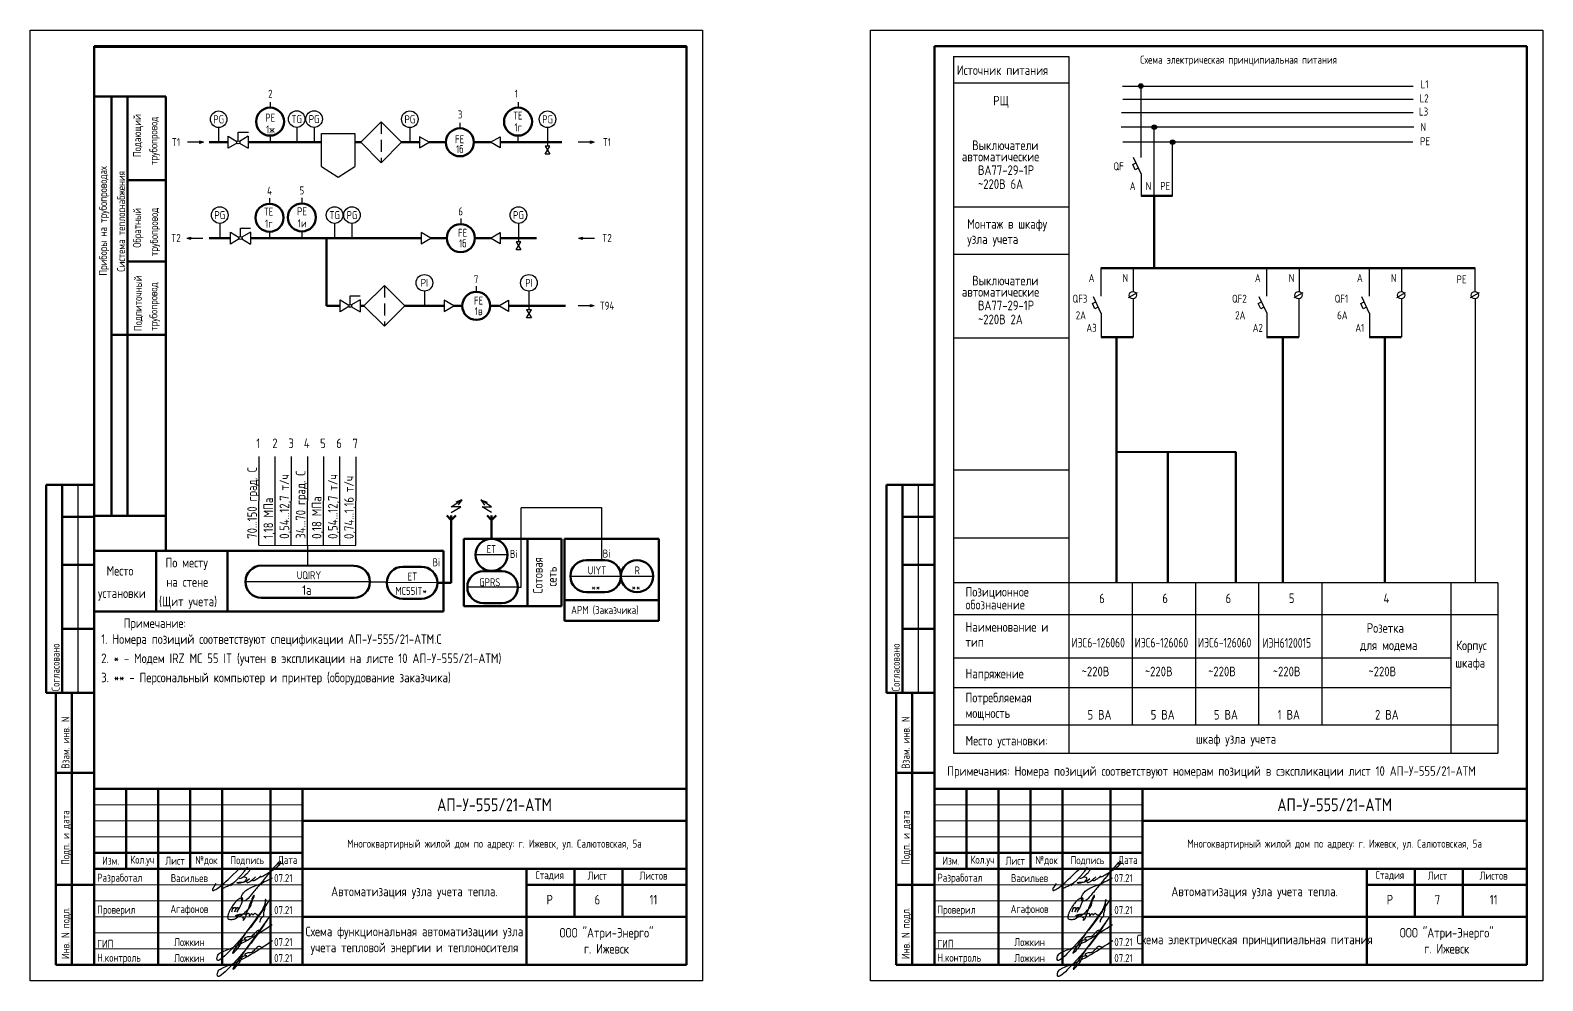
# Model space of a CAD drawing. Header units: millimetres. Extents: x -24312 to 142424, y -11214 to -5274.
# Drawn here: x 109380 to 118829, y -11214 to -5274 of the extents above; entities that cross this region are included whole.
import ezdxf
from ezdxf.enums import TextEntityAlignment as Align

# ---------------------------------------------------------------- set-up
doc = ezdxf.new("R2010")
doc.units = ezdxf.units.MM
for name, pattern in [('DASHED', [0.75, 0.5, -0.25]), ('K5LT_BASIC', [0]), ('K5LT_DASHED', [6, 4, -2]), ('K5LT_THIN', [0])]:
    doc.linetypes.add(name, pattern=pattern)
doc.layers.get('0').update_dxf_attribs({"color": 250})
doc.layers.add('0_Ном._пера__1', color=7, linetype='Continuous', lineweight=5)
doc.layers.add('0_Ном._пера__4', color=7, linetype='Continuous', lineweight=50)
for name, color, linetype in [('LAYER0VIEW0', 7, 'Continuous'), ('ВО', 7, 'Continuous'), ('Текст', 250, 'Continuous')]:
    doc.layers.add(name, color=color, linetype=linetype)
doc.styles.add('ГОСТ 2.304', font='')
doc.styles.get('ГОСТ 2.304').set_extended_font_data('GOST 2.304 type A')

# ---------------------------------------------------------------- blocks, each defined once
blk = doc.blocks.new('A$C4EB2491E')
at = {"ltscale": 0.3}
for points, degree in [([(27, 135), (10, 108), (0, 94), (-1, 81), (7, 80), (28, 88), (75, 124), (123, 168), (216, 256)], 3), ([(75, 124), (72, 109), (72, 98), (76, 96), (89, 102), (100, 108), (116, 115), (131, 123), (140, 129), (153, 135), (166, 143), (181, 155), (191, 166), (212, 189), (230, 211), (246, 227), (261, 249), (269, 260)], 3), ([(258, 244), (279, 253), (287, 247), (286, 237), (284, 234), (270, 213), (241, 188), (238, 185), (234, 181), (206, 170)], 3), ([(361, 183), (381, 185), (390, 194), (435, 218), (480, 250), (509, 269), (529, 296), (527, 304), (518, 306), (484, 271), (458, 240), (424, 199), (404, 175), (381, 145), (365, 127), (338, 94), (313, 66), (292, 39), (256, 0), (236, -2), (220, 9), (221, 31), (231, 55), (258, 83), (287, 99), (310, 108), (332, 119), (371, 132), (399, 146), (441, 167), (462, 179)], 3), ([(166, 143), (140, 117)], 1), ([(238, 185), (256, 184), (261, 181), (262, 174), (259, 164), (249, 149), (236, 143), (206, 136), (193, 135), (187, 140), (195, 143), (205, 144), (214, 144), (231, 145), (246, 147), (260, 151), (286, 173)], 3), ([(264, 156), (261, 143), (273, 141), (287, 147), (295, 153), (312, 169), (324, 180), (333, 185), (333, 186)], 3), ([(307, 165), (311, 157), (316, 157), (326, 160), (340, 168), (358, 179), (372, 194)], 3)]:
    blk.add_open_spline(points, degree=degree, dxfattribs=at)
blk = doc.blocks.new('A$C0EED4A08')
at = {"lineweight": -2}
blk.add_open_spline([(20.7, 61.2), (21.7, 64.7), (23.4, 71.3), (32.8, 94.2), (24.5, 74.4), (32, 84), (36.5, 87.6), (43.7, 84.6), (42.1, 76.2), (40, 71.5), (35.2, 58.6), (40.1, 68.6), (41.9, 72.9), (45.2, 77.8), (48.5, 81.4), (50.9, 86.6), (59.3, 86), (55.6, 79.5), (55.4, 74.5), (52.8, 68.5), (51.8, 64), (48, 55.7), (54.5, 70.4), (59.7, 74.5), (64.6, 83.8), (72.5, 102.5), (95.3, 150.3), (62.6, 134.7), (50, 127.5), (39.9, 115.2), (29.1, 103.7), (19.8, 87.5), (9.7, 71.6), (2.3, 55.7), (-2.1, 40.8), (-5.4, 21.3), (15, 16.1), (36.5, 18.9), (59.8, 37.2), (88.3, 47.9), (105.1, 69.4), (127.4, 87), (133.6, 115.2), (140.2, 136.7), (150.7, 149.9), (145.6, 155.7), (141.5, 147.9), (138.2, 143.1), (134.1, 133.3), (131, 120.9), (123.3, 108.6), (118.7, 94.1), (113.6, 81.6), (109.9, 69.5), (105.8, 57.7), (100.9, 47), (98.7, 35.8), (93.4, 26.3), (92.6, 18.9), (82.4, 8.9), (91.8, 24.9), (78.5, 31), (67.6, 34.1), (56.4, 38.1), (47.5, 34.5), (39.3, 42), (50, 43.8), (55.7, 45.7), (62.2, 46.5), (68.8, 48.5), (76.6, 47.1), (84, 50.5), (92.3, 49.4), (99.6, 50.2), (107.9, 48.5), (114.2, 56.5), (120.1, 50.1), (118.9, 44.9), (117.9, 33.5), (126.9, 45.4), (132.3, 54.2), (136.9, 47.7), (141.6, 41), (146.3, 48.9), (152, 56.8), (157.2, 46), (170.6, 40.8), (188.8, 54.4), (195.8, 75.5), (206.7, 97.8), (210.2, 112.3), (216.6, 130.9), (210.3, 131.2), (208.9, 126.4), (209.7, 121.1), (208.4, 112.7), (208, 103.5), (208.5, 90), (205.7, 76.5), (202.8, 62.8), (197.5, 51.3), (203, 35.6), (181.6, 25), (179.5, 9.6), (178.2, 0)], degree=3, knots=[0, 0, 0, 0, 14.167194, 26.890754, 35.314392, 41.71436, 48.403337, 54.150711, 59.523492, 69.993822, 76.883495, 83.397454, 89.57598, 94.081517, 100.137054, 104.648788, 110.534043, 115.493961, 121.373327, 126.797914, 133.938197, 137.532955, 146.786799, 157.755729, 165.260393, 175.818679, 226.056962, 240.336611, 262.561771, 272.876484, 287.353537, 309.903384, 328.55104, 344.088105, 361.577216, 378.236769, 391.917028, 414.769459, 443.718804, 478.129909, 503.813264, 524.041038, 561.991008, 582.758455, 598.428883, 599.36325, 603.50078, 615.547993, 623.086606, 633.715246, 654.209645, 665.828887, 679.140989, 694.626301, 703.84956, 716.745925, 729.559612, 738.298125, 747.961274, 755.137825, 764.222563, 777.339173, 788.965562, 801.29066, 810.743379, 816.064539, 824.798882, 830.543276, 836.595448, 843.748837, 851.271103, 859.282141, 867.178556, 875.723493, 881.563983, 891.725366, 896.369877, 902.244552, 908.638358, 920.616836, 927.949916, 933.945368, 939.689414, 948.004643, 954.238626, 963.410453, 972.22617, 996.743911, 1017.877019, 1041.418789, 1065.997666, 1077.036801, 1078.444202, 1082.718227, 1088.858229, 1095.371672, 1107.7691, 1116.500316, 1135.9592, 1148.681173, 1158.604198, 1173.41822, 1190.005644, 1217.589276, 1217.589276, 1217.589276, 1217.589276], dxfattribs=at)
blk = doc.blocks.new('A$C34D362C5')
at = {"ltscale": 10}
for points, knots in [([(217.5, 299.5), (168.8, 221.7), (108.8, 126), (-98.7, -78.1), (-88.4, -15.6), (-62.3, 2.2), (60.8, 46.3), (163.3, 113.7), (254.5, 173.8)], [0, 0, 0, 0, 378.961016, 466.592226, 495.418146, 520.544535, 560.396751, 886.010372, 886.010372, 886.010372, 886.010372]), ([(246.3, 339.2), (98.6, 135.3), (-65.7, -91.6), (58.6, 45.2), (62.1, 78.5), (95.3, 83.3), (79.2, 67.2), (82.6, 94), (103.8, 99.1), (127.8, 97.9), (139.8, 113.9), (151.4, 123.6), (161.9, 140.1), (175.7, 137.5), (182.9, 136.2)], [0, 0, 0, 0, 394.18074, 438.533546, 481.486652, 491.046134, 501.356163, 513.672121, 536.487376, 564.707433, 579.283425, 593.152603, 611.287332, 631.336975, 631.336975, 631.336975, 631.336975])]:
    blk.add_open_spline(points, degree=3, knots=knots, dxfattribs=at)
blk = doc.blocks.new('Кран шаровый')
for p, q in [((0, 1.89), (2.75, 0.24)), ((0, -1.89), (0, 1.89)), ((6.29, 1.89), (3.6, 0.27)), ((6.29, 1.89), (6.29, -1.89)), ((2.76, -0.23), (0, -1.89)), ((3.58, -0.26), (6.29, -1.89))]:
    blk.add_line(p, q)
blk.add_lwpolyline([(3.18, 0.51), (3.18, 3.17), (6.33, 3.17)])
blk.add_circle((3.18, 0.02), 0.488)

msp = doc.modelspace()

# ---------------------------------------------------------------- hatches: boundary and pattern name
for points in [[(110437.906, -5967.381), (110437.906, -5980.636), (110463.072, -5974.008)], [(112877.575, -5967.381), (112877.575, -5980.636), (112902.742, -5974.008)], [(110383.74, -6579.309), (110383.74, -6566.053), (110358.573, -6572.681)], [(112829.847, -6579.4), (112829.847, -6566.144), (112804.681, -6572.772)], [(112877.859, -6989.395), (112877.859, -7002.651), (112903.025, -6996.023)]]:
    msp.add_hatch(color=256).paths.add_polyline_path(points)
at = {"layer": 'ВО'}
h = msp.add_hatch(color=256, dxfattribs=at)
edge = h.paths.add_edge_path()
edge.add_arc((116318.006, -5621.978), 14.219, 0, 360)
h = msp.add_hatch(color=256, dxfattribs=at)
edge = h.paths.add_edge_path()
edge.add_arc((116401.596, -5879.081), 14.219, 0, 360)
h = msp.add_hatch(color=256, dxfattribs=at)
edge = h.paths.add_edge_path()
edge.add_arc((116516.133, -5973.135), 14.219, 0, 360)

# ---------------------------------------------------------------- linework, layer by layer
at = {"linetype": 'K5LT_BASIC', "lineweight": 53}
for p, q in [((109779.707, -11113.681), (109779.707, -5373.681)), ((109779.707, -5373.681), (113479.707, -5373.681)), ((109779.707, -5376.359), (113479.707, -5376.359)), ((113479.707, -5373.681), (113479.707, -11113.681)), ((115028.729, -11113.681), (115028.729, -5373.681)), ((115028.729, -5373.681), (118728.729, -5373.681)), ((118728.729, -5373.681), (118728.729, -11113.681)), ((109787.1, -5687.108), (110226.804, -5687.108)), ((109887.001, -8308.312), (109887.001, -5687.108)), ((109986.903, -8308.312), (109986.903, -5687.108)), ((110226.804, -8308.312), (110226.804, -5687.108)), ((110497.045, -5974.008), (110616.439, -5974.008)), ((110741.454, -5974.008), (111198.218, -5974.008)), ((111699.155, -5974.008), (111811.247, -5974.008)), ((111976.114, -5974.008), (111871.776, -5974.008)), ((112255.417, -5974.008), (112151.079, -5974.008)), ((112315.946, -5974.008), (112700.334, -5974.008)), ((109986.903, -6210.259), (110226.804, -6210.259)), ((116320.917, -6308.768), (116515.158, -6308.768)), ((116401.314, -6310.119), (116401.314, -6757.58)), ((110497.045, -6572.681), (110630.125, -6572.681)), ((110755.141, -6572.681), (111822.741, -6572.681)), ((111883.27, -6572.681), (111981.861, -6572.681)), ((112156.826, -6572.681), (112255.417, -6572.681)), ((112315.946, -6572.681), (112543.182, -6572.682)), ((109986.903, -6717.911), (110226.804, -6717.911)), ((116068.625, -6760.127), (118406.415, -6760.033)), ((111230.67, -6996.017), (111315.332, -6996.017)), ((111464.54, -6996.017), (111440.347, -6996.017)), ((111965.248, -6996.017), (111719.098, -6996.017)), ((112078.618, -6996.017), (112025.777, -6996.017)), ((112306.424, -6996.017), (112253.582, -6996.017)), ((112366.953, -6996.017), (112722.91, -6996.017)), ((109887.001, -7176.659), (110226.804, -7176.659)), ((116070.525, -7192.316), (116269.161, -7192.316)), ((116166.733, -7192.644), (116166.733, -8726.421)), ((117105.672, -7192.28), (117304.308, -7192.28)), ((117204.99, -7192.28), (117204.99, -8727.861)), ((117746.533, -7192.316), (117945.169, -7192.316)), ((117842.741, -7192.644), (117842.741, -7598.381)), ((117842.741, -8727.861), (117842.741, -7598.381)), ((116911.183, -7909.824), (116166.733, -7907.842)), ((116486.026, -7909.283), (116486.026, -8727.861)), ((116911.183, -7908.776), (116911.183, -8727.354)), ((109479.707, -9413.681), (109479.707, -8113.681)), ((109779.707, -8113.681), (109479.707, -8113.681)), ((109579.707, -9413.681), (109579.707, -8113.681)), ((114728.729, -9413.681), (114728.729, -8113.681)), ((115028.729, -8113.681), (114728.729, -8113.681)), ((114828.729, -9413.681), (114828.729, -8113.681)), ((109779.707, -8313.681), (109579.707, -8313.681)), ((110226.804, -8308.312), (109787.1, -8308.312)), ((109787.1, -8308.312), (110226.804, -8308.312)), ((110226.804, -8526.206), (110226.804, -8308.312)), ((112009.748, -8334.457), (111981.464, -8306.173)), ((112009.748, -8334.457), (112009.748, -8306.173)), ((112009.748, -8334.457), (112038.033, -8306.173)), ((112261.512, -8334.457), (112233.227, -8306.173)), ((112261.512, -8452.076), (112261.512, -8306.173)), ((112261.512, -8334.457), (112261.512, -8306.173)), ((112261.512, -8334.457), (112289.796, -8306.173)), ((115028.729, -8313.681), (114828.729, -8313.681)), ((112009.748, -8726.607), (112009.748, -8334.457)), ((112087.825, -8452.076), (112698.344, -8452.076)), ((112087.825, -8872.076), (112087.825, -8452.076)), ((112487.194, -8452.076), (112487.194, -8872.076)), ((112698.344, -8452.076), (112698.344, -8872.076)), ((112717.008, -8452.076), (113306.464, -8452.076)), ((112717.008, -8964.332), (112717.008, -8452.076)), ((113306.464, -8452.076), (113306.464, -8964.332)), ((109787.1, -8526.206), (110166.268, -8526.206)), ((110166.268, -8526.206), (111962.227, -8526.206)), ((110166.268, -8526.206), (110166.268, -8906.107)), ((110611.144, -8526.206), (110611.144, -8906.107)), ((111962.227, -8526.206), (111962.227, -8906.107)), ((111962.227, -8526.206), (111962.227, -8906.107)), ((112969.79, -8585.011), (112854.502, -8585.011)), ((109779.707, -8613.681), (109579.707, -8613.681)), ((111822.994, -8626.302), (111707.705, -8626.302)), ((112325.91, -8653.688), (112210.622, -8653.688)), ((115028.729, -8613.681), (114828.729, -8613.681)), ((111923.299, -8726.607), (112009.748, -8726.607)), ((112969.79, -8785.621), (112854.502, -8785.621)), ((111822.994, -8826.912), (111707.705, -8826.912)), ((112698.344, -8872.076), (112087.825, -8872.076)), ((112325.91, -8854.298), (112210.622, -8854.298)), ((112717.008, -8834.382), (113306.464, -8834.382)), ((109787.1, -8906.107), (111962.227, -8906.107)), ((113306.464, -8964.332), (112717.008, -8964.332)), ((109779.707, -9013.681), (109579.707, -9013.681)), ((115028.729, -9013.681), (114828.729, -9013.681)), ((109779.707, -9413.681), (109479.707, -9413.681)), ((109539.707, -11113.681), (109539.707, -9413.681)), ((109779.707, -9413.681), (109539.707, -9413.681)), ((109639.707, -11113.681), (109639.707, -9413.681)), ((115028.729, -9413.681), (114728.729, -9413.681)), ((114788.729, -11113.681), (114788.729, -9413.681)), ((115028.729, -9413.681), (114788.729, -9413.681)), ((114888.729, -11113.681), (114888.729, -9413.681)), ((109779.707, -9913.681), (109539.707, -9913.681)), ((115028.729, -9913.681), (114788.729, -9913.681)), ((109779.707, -10613.681), (109539.707, -10613.681)), ((115028.729, -10613.681), (114788.729, -10613.681)), ((109779.707, -11113.681), (109539.707, -11113.681)), ((115028.729, -11113.681), (114788.729, -11113.681))]:
    msp.add_line(p, q, dxfattribs=at)
for p, q in [((115147.072, -5437.09), (115868.552, -5437.09)), ((115147.088, -5436.56), (115147.088, -9792.315)), ((115868.552, -5437.09), (115868.552, -9792.315)), ((115147.072, -5602.444), (115868.552, -5602.444)), ((116320.223, -6068.604), (116320.223, -5623.618)), ((110556.742, -5882.031), (110556.742, -5974.008)), ((111044.142, -5880.609), (111044.142, -5972.586)), ((111152.905, -5880.609), (111152.905, -5972.586)), ((111750.889, -5882.031), (111750.889, -5974.008)), ((112611.134, -5882.011), (112611.134, -5973.988)), ((116400.621, -6309.362), (116400.621, -5877.504)), ((110437.906, -5974.008), (110363.072, -5974.008)), ((110437.906, -5967.381), (110437.906, -5980.636)), ((110463.072, -5974.008), (110437.906, -5967.381)), ((110463.072, -5974.008), (110437.906, -5980.636)), ((112877.575, -5974.008), (112802.742, -5974.008)), ((112877.575, -5967.381), (112877.575, -5980.636)), ((112902.742, -5974.008), (112877.575, -5967.381)), ((112902.742, -5974.008), (112877.575, -5980.636)), ((116515.158, -6308.768), (116515.158, -5971.558)), ((111198.218, -6125.549), (111303.089, -6191.631)), ((111303.089, -6191.631), (111407.96, -6125.549)), ((116319.338, -6172.445), (116319.338, -6309.817)), ((115147.072, -6376.702), (115868.552, -6376.702)), ((110563.585, -6480.703), (110563.585, -6572.681)), ((111280.871, -6480.703), (111280.871, -6572.681)), ((111389.634, -6480.703), (111389.634, -6572.681)), ((112429.564, -6480.703), (112429.564, -6572.681)), ((110358.573, -6572.681), (110383.74, -6566.053)), ((110358.573, -6572.681), (110383.74, -6579.309)), ((110383.74, -6579.309), (110383.74, -6566.053)), ((110383.74, -6572.681), (110458.573, -6572.681)), ((112804.681, -6572.772), (112829.847, -6566.144)), ((112804.681, -6572.772), (112829.847, -6579.4)), ((112829.847, -6579.4), (112829.847, -6566.144)), ((112829.847, -6572.772), (112904.681, -6572.772)), ((115147.072, -6673.295), (115868.552, -6673.295)), ((116068.625, -6760.129), (116068.625, -6936.487)), ((116270.831, -6760.129), (116270.831, -6906.532)), ((117103.771, -6760.093), (117103.771, -6936.451)), ((117305.977, -6760.093), (117305.977, -6906.495)), ((117744.632, -6760.129), (117744.632, -6936.487)), ((117946.838, -6760.129), (117946.838, -6906.532)), ((118405.497, -6906.286), (118405.497, -6760.033)), ((111842.173, -6904.04), (111842.173, -6996.017)), ((112495.183, -6904.041), (112495.183, -6996.018)), ((112877.859, -6989.395), (112877.859, -7002.651)), ((112903.025, -6996.023), (112877.859, -6989.395)), ((116240.478, -6944.821), (116295.989, -6912.601)), ((116269.878, -6952.86), (116269.878, -7192.316)), ((117051.779, -6980.505), (117071.325, -6971.866)), ((117066.595, -7014.027), (117051.779, -6980.505)), ((117054.658, -6936.586), (117104.112, -7041.269)), ((117275.625, -6944.785), (117331.136, -6912.565)), ((117305.025, -6952.823), (117305.025, -7192.28)), ((117916.486, -6944.821), (117971.997, -6912.601)), ((117945.886, -6952.86), (117945.886, -7192.316)), ((118377.074, -6944.821), (118432.585, -6912.601)), ((118406.069, -6952.003), (118406.069, -8725.571)), ((112877.859, -6996.023), (112803.025, -6996.023)), ((112903.025, -6996.023), (112877.859, -7002.651)), ((116070.785, -7041.286), (116070.785, -7193.134)), ((117086.985, -7005.015), (117066.595, -7014.027)), ((117105.931, -7041.25), (117105.931, -7193.097)), ((117746.792, -7041.286), (117746.792, -7193.134)), ((115148.179, -7195.193), (115867.217, -7195.193)), ((115148.179, -8020.072), (115867.217, -8020.072)), ((109679.707, -9413.681), (109679.707, -8113.681)), ((114928.729, -9413.681), (114928.729, -8113.681)), ((115148.179, -8446.746), (115867.217, -8446.746)), ((118547.885, -8727.861), (115147.088, -8727.861)), ((116263.552, -8727.353), (116263.552, -9614.446)), ((116658.552, -8727.353), (116658.552, -9614.446)), ((117053.552, -8727.353), (117053.552, -9614.446)), ((117448.552, -8727.353), (117448.552, -9614.446)), ((118255.137, -8727.353), (118255.137, -9792.315)), ((118547.885, -8727.861), (118547.885, -9792.315)), ((115147.088, -8924.519), (118547.885, -8924.519)), ((115147.088, -9195.557), (118255.137, -9195.557)), ((115147.088, -9381.701), (118255.137, -9381.701)), ((115147.088, -9614.446), (118547.885, -9614.446)), ((115147.088, -9792.315), (118547.885, -9792.315))]:
    msp.add_line(p, q)
at = {"color": 0}
for p, q in [((110878.049, -5722.283), (110878.049, -5757.276)), ((112426.891, -5722.283), (112426.891, -5757.276)), ((112063.596, -5851.534), (112063.596, -5886.526)), ((110874.631, -6322.977), (110874.631, -6357.97)), ((111076.626, -6320.955), (111076.626, -6355.948)), ((112069.344, -6450.206), (112069.344, -6485.199)), ((112166.1, -6873.543), (112166.1, -6908.535))]:
    msp.add_line(p, q, dxfattribs=at)
at = {"linetype": 'DASHED', "ltscale": 150}
for p, q in [((111571.876, -5846.729), (111571.876, -6101.288)), ((111591.819, -6868.738), (111591.819, -7123.297))]:
    msp.add_line(p, q, dxfattribs=at)
at = {"lineweight": -2}
for p, q in [((112611.134, -5973.988), (112611.134, -5998.126)), ((112429.564, -6572.681), (112429.564, -6596.819)), ((112495.183, -6996.018), (112495.183, -7020.156))]:
    msp.add_line(p, q, dxfattribs=at)
at = {"color": 7}
for p, q in [((110808.218, -8491.245), (110809.693, -7937.973)), ((110908.96, -8491.118), (110910.435, -7937.934)), ((111111.422, -8491.196), (111112.897, -7937.973)), ((111212.312, -8491.196), (111213.787, -7937.973)), ((111313.201, -8491.465), (111314.676, -7938.242)), ((111414.089, -8492.003), (111415.565, -7938.78)), ((112194.945, -8208.378), (112218.529, -8240.686))]:
    msp.add_line(p, q, dxfattribs=at)
at = {"linetype": 'Continuous'}
for points in [[(109379.707, -5273.681), (113579.707, -5273.681), (113579.707, -11213.681), (109379.707, -11213.681)], [(114628.729, -5273.681), (118828.729, -5273.681), (118828.729, -11213.681), (114628.729, -11213.681)]]:
    msp.add_lwpolyline(points, close=True, dxfattribs=at)
for points in [[(111444.597, -5974.008), (111571.876, -6101.288), (111699.155, -5974.008), (111571.876, -5846.729)], [(111871.776, -5974.008), (111811.247, -5939.062), (111811.247, -6008.955)], [(112255.417, -5974.008), (112315.946, -5939.062), (112315.946, -6008.955)], [(111883.27, -6572.681), (111822.741, -6537.734), (111822.741, -6607.627)], [(112255.417, -6572.681), (112315.946, -6537.734), (112315.946, -6607.627)], [(111464.54, -6996.017), (111591.819, -7123.297), (111719.098, -6996.017), (111591.819, -6868.738)], [(112025.777, -6996.017), (111965.248, -6961.071), (111965.248, -7030.964)], [(112306.424, -6996.017), (112366.953, -6961.071), (112366.953, -7030.964)]]:
    msp.add_lwpolyline(points, close=True)
for points in [[(111198.218, -6125.549), (111198.218, -5918.187), (111407.96, -5918.187), (111407.96, -6125.549)], [(112626.134, -6048.126), (112596.134, -6048.126), (112626.134, -5998.126), (112596.134, -5998.126), (112626.134, -6048.126)], [(112444.564, -6646.819), (112414.564, -6646.819), (112444.564, -6596.819), (112414.564, -6596.819), (112444.564, -6646.819)], [(112510.183, -7070.156), (112480.183, -7070.156), (112510.183, -7020.156), (112480.183, -7020.156), (112510.183, -7070.156)]]:
    msp.add_lwpolyline(points)
at = {"linetype": 'K5LT_BASIC', "lineweight": 53}
for points in [[(111444.597, -5974.008), (111407.96, -5974.008)], [(111230.67, -6996.017), (111230.67, -6572.681)], [(110824.1, -8619.525), (111401.613, -8620.24)], [(110824.1, -8820.135), (111403.241, -8820.047)]]:
    msp.add_lwpolyline(points, dxfattribs=at)
at = {"ltscale": 0.3}
for points in [[(112446.215, -8256.46), (112947.56, -8256.46)], [(111110.885, -8491.57), (111110.885, -8619.88)], [(112754.197, -8685.316), (113270.706, -8685.316)], [(111501.918, -8720.546), (111604.769, -8720.546)]]:
    msp.add_lwpolyline(points, dxfattribs=at)
at = {"linetype": 'K5LT_BASIC', "lineweight": 53}
for centre, radius in [((110878.049, -5844.758), 87.482), ((112426.891, -5844.758), 87.482), ((112063.596, -5974.008), 87.482), ((110874.631, -6445.452), 87.482), ((111076.626, -6443.43), 87.482), ((112069.344, -6572.681), 87.482), ((112166.1, -6996.017), 87.482), ((112261.512, -8552.382), 100.305), ((113170.4, -8685.316), 100.305)]:
    msp.add_circle(centre, radius, dxfattribs=at)
for centre, radius in [((110556.742, -5830.191), 51.84), ((111044.142, -5828.769), 51.84), ((111152.905, -5828.769), 51.84), ((111750.889, -5830.191), 51.84), ((112611.134, -5830.171), 51.84), ((110563.585, -6428.863), 51.84), ((111280.871, -6428.863), 51.84), ((111389.634, -6428.863), 51.84), ((112429.564, -6428.863), 51.84), ((111842.173, -6852.2), 51.84), ((112495.183, -6852.201), 51.84), ((116268.185, -6929.25), 22.995), ((117303.331, -6929.214), 22.995), ((117944.192, -6929.25), 22.995), ((118404.781, -6929.25), 22.995)]:
    msp.add_circle(centre, radius)
for centre, start, end in [((112854.502, -8685.316), 90, 270), ((112969.79, -8685.316), 270, 90), ((110824.1, -8719.83), 90, 270), ((111401.613, -8720.546), 270, 90), ((111707.705, -8726.607), 90, 270), ((111822.994, -8726.607), 270, 90), ((112210.622, -8753.993), 90, 270), ((112325.91, -8753.993), 270, 90)]:
    msp.add_arc(centre, 100.305, start, end, dxfattribs=at)
at = {"layer": '0_Ном._пера__1', "color": 7, "linetype": 'Continuous', "lineweight": 20}
for p, q in [((109779.707, -10113.681), (111079.707, -10113.681)), ((115028.729, -10113.681), (116328.729, -10113.681)), ((109779.707, -10213.681), (111079.707, -10213.681)), ((115028.729, -10213.681), (116328.729, -10213.681)), ((109779.707, -10313.681), (111079.707, -10313.681)), ((115028.729, -10313.681), (116328.729, -10313.681)), ((109779.707, -10613.681), (111079.707, -10613.681)), ((115028.729, -10613.681), (116328.729, -10613.681)), ((109779.707, -10713.681), (111079.707, -10713.681)), ((115028.729, -10713.681), (116328.729, -10713.681)), ((109779.707, -10813.681), (111079.707, -10813.681)), ((115028.729, -10813.681), (116328.729, -10813.681)), ((109779.707, -10913.681), (111079.707, -10913.681)), ((115028.729, -10913.681), (116328.729, -10913.681)), ((109779.707, -11013.681), (111079.707, -11013.681)), ((115028.729, -11013.681), (116328.729, -11013.681))]:
    msp.add_line(p, q, dxfattribs=at)
at = {"layer": '0_Ном._пера__4', "color": 7, "linetype": 'Continuous', "lineweight": 50}
for p, q in [((109779.707, -10013.681), (113479.707, -10013.681)), ((109779.707, -11113.681), (109779.707, -10013.681)), ((109979.707, -10013.681), (109979.707, -10513.681)), ((110179.707, -10013.681), (110179.707, -11113.681)), ((110379.707, -10013.681), (110379.707, -10513.681)), ((110579.707, -10013.681), (110579.707, -11113.681)), ((110879.707, -10013.681), (110879.707, -11113.681)), ((111079.707, -10013.681), (111079.707, -11113.681)), ((113479.707, -10013.681), (113479.707, -11113.681)), ((115028.729, -10013.681), (118728.729, -10013.681)), ((115028.729, -11113.681), (115028.729, -10013.681)), ((115228.729, -10013.681), (115228.729, -10513.681)), ((115428.729, -10013.681), (115428.729, -11113.681)), ((115628.729, -10013.681), (115628.729, -10513.681)), ((115828.729, -10013.681), (115828.729, -11113.681)), ((116128.729, -10013.681), (116128.729, -11113.681)), ((116328.729, -10013.681), (116328.729, -11113.681)), ((118728.729, -10013.681), (118728.729, -11113.681)), ((111079.707, -10213.681), (113479.707, -10213.681)), ((116328.729, -10213.681), (118728.729, -10213.681)), ((109779.707, -10413.681), (111079.707, -10413.681)), ((115028.729, -10413.681), (116328.729, -10413.681)), ((109779.707, -10513.681), (113479.707, -10513.681)), ((112479.707, -10513.681), (112479.707, -11113.681)), ((112779.707, -10513.681), (112779.707, -10813.681)), ((113079.707, -10513.681), (113079.707, -10813.681)), ((115028.729, -10513.681), (118728.729, -10513.681)), ((117728.729, -10513.681), (117728.729, -11113.681)), ((118028.729, -10513.681), (118028.729, -10813.681)), ((118328.729, -10513.681), (118328.729, -10813.681)), ((112479.707, -10613.681), (113479.707, -10613.681)), ((117728.729, -10613.681), (118728.729, -10613.681)), ((111079.707, -10813.681), (113479.707, -10813.681)), ((116328.729, -10813.681), (118728.729, -10813.681)), ((109779.707, -11113.681), (113479.707, -11113.681)), ((113479.707, -11113.681), (109779.707, -11113.681)), ((115028.729, -11113.681), (118728.729, -11113.681)), ((118728.729, -11113.681), (115028.729, -11113.681))]:
    msp.add_line(p, q, dxfattribs=at)
at = {"layer": 'LAYER0VIEW0', "color": 7, "linetype": 'K5LT_THIN'}
for p, q in [((111010.532, -8491.157), (111011.544, -7937.845)), ((112009.748, -8252.532), (112076.315, -8208.16)), ((112076.315, -8208.16), (112038.033, -8222.402)), ((112076.315, -8208.16), (112052.731, -8240.467)), ((112261.512, -8252.75), (112194.945, -8208.378)), ((112194.945, -8208.378), (112233.227, -8222.621)), ((112009.748, -8287.71), (112069.104, -8252.532)), ((112069.104, -8252.532), (112009.748, -8252.532)), ((112261.512, -8287.929), (112202.156, -8252.75)), ((112202.156, -8252.75), (112261.512, -8252.75)), ((110808.218, -8491.245), (111414.087, -8492.861)), ((112361.817, -8552.382), (112161.207, -8552.382)), ((111501.918, -8720.546), (110723.795, -8719.83)), ((111923.299, -8726.607), (111607.41, -8725.32)), ((112426.215, -8753.993), (112110.316, -8753.993))]:
    msp.add_line(p, q, dxfattribs=at)
at = {"layer": 'LAYER0VIEW0', "color": 7, "linetype": 'K5LT_DASHED'}
for p, q in [((112446.215, -8753.993), (112446.215, -8256.46)), ((112947.56, -8256.46), (112947.56, -8585.011)), ((112426.215, -8753.993), (112446.215, -8753.993))]:
    msp.add_line(p, q, dxfattribs=at)
at = {"layer": 'ВО'}
for p, q in [((116202.308, -5623.886), (118019.692, -5623.886)), ((116204.537, -5704.676), (118019.692, -5704.676)), ((116197.849, -5788.458), (118020.078, -5788.458)), ((116195.619, -5877.847), (118024.235, -5877.847)), ((116204.537, -5970.79), (118017.577, -5970.79)), ((116267.005, -6111.681), (116286.552, -6103.042)), ((116281.821, -6145.203), (116267.005, -6111.681)), ((116269.885, -6067.762), (116319.338, -6172.445)), ((116302.212, -6136.191), (116281.821, -6145.203)), ((116016.632, -6980.541), (116036.179, -6971.902)), ((116031.448, -7014.063), (116016.632, -6980.541)), ((116019.512, -6936.622), (116068.965, -7041.305)), ((117692.64, -6980.541), (117712.186, -6971.902)), ((117707.456, -7014.063), (117692.64, -6980.541)), ((117695.519, -6936.622), (117744.973, -7041.305)), ((116051.839, -7005.051), (116031.448, -7014.063)), ((117727.846, -7005.051), (117707.456, -7014.063))]:
    msp.add_line(p, q, dxfattribs=at)
at = {"layer": 'ВО', "color": 0, "linetype": 'ByBlock', "lineweight": -2}
for p, q in [((110877.798, -5931.732), (110877.798, -5974.008)), ((112426.64, -5931.732), (112426.64, -5974.008)), ((110874.631, -6532.426), (110874.631, -6574.703)), ((111076.686, -6530.404), (111076.686, -6572.681))]:
    msp.add_line(p, q, dxfattribs=at)
at = {"layer": 'ВО'}
for centre in [(116318.006, -5621.978), (116401.596, -5879.081), (116516.133, -5973.135)]:
    msp.add_circle(centre, 14.219, dxfattribs=at)

# ---------------------------------------------------------------- block references
at = {"xscale": 19.87200000006123, "yscale": 19.87200000006123, "zscale": 19.87200000006123}
for p in [(110616.439, -5974.008), (110630.125, -6572.681), (111315.332, -6996.017)]:
    msp.add_blockref('Кран шаровый', p, dxfattribs=at)
at = {"ltscale": 0.3, "xscale": 0.81, "yscale": 0.81, "zscale": 0.81}
for p in [(110518.189, -10714.963), (115767.211, -10714.963)]:
    msp.add_blockref('A$C4EB2491E', p, dxfattribs=at)
at = {"ltscale": 10}
for p in [(110637.432, -11035.672), (115886.453, -11035.672), (110639.581, -11135.672), (115888.603, -11135.672)]:
    msp.add_blockref('A$C34D362C5', p, dxfattribs=at)
at = {"ltscale": 10, "xscale": 1.099999999999999, "yscale": 1.099999999999999, "zscale": 1.099999999999999}
for p in [(110616.696, -10850.248), (115865.718, -10850.248)]:
    msp.add_blockref('A$C0EED4A08', p, dxfattribs=at)

# ---------------------------------------------------------------- texts
at = {"style": 'ГОСТ 2.304'}
for s, height, p in [('Схема электрическая принципиальная питания', 50, (116313.917, -5482.569)), ('ЕТ', 50, (112230.407, -8541.289)), ('По месту', 60, (110224.797, -8630.802)), ('Bi', 50, (111892.665, -8623.665)), ('Bi', 50, (112376.212, -8571.148)), ('Bi', 50, (112956.354, -8569.34)), ('Место', 60, (109856.493, -8681.623)), ('UQIRY', 50, (111044.745, -8704.439)), ('ЕT', 50, (111736.395, -8712.5)), ('UIYT', 50, (112862.292, -8674.069)), ('R', 50, (113154.668, -8674.223)), ('установки', 60, (109802.813, -8821.623)), ('на стене', 60, (110230.353, -8751.623)), ('GPRS', 50, (112184.212, -8748.076)), ('(Щит учета)', 60, (110184.427, -8873.058)), ('АРМ (Заказчика)', 50, (112758.719, -8921.628))]:
    msp.add_text(s, height=height, dxfattribs=at).set_placement(p)
at = {"color": 7, "style": 'ГОСТ 2.304'}
for s, p in [('Источник питания', (115168.733, -5553.02)), ('РЩ', (115395.722, -5743.631)), ('Выключатели ', (115264.316, -6022.755)), ('автоматические', (115199.693, -6093.212)), ('ВА77-29-1Р', (115300.426, -6177.79)), ('~220В 6А', (115300.426, -6265.224)), ('Монтаж в шкафу', (115233.355, -6514.242)), ('узла учета', (115233.355, -6608.837)), ('автоматические', (115199.693, -6938.847)), ('Выключатели ', (115264.316, -6868.389)), ('ВА77-29-1Р', (115300.426, -7023.425)), ('~220В 2А', (115300.426, -7110.859)), ('Позиционное ', (115222.591, -8812.82)), ('обозначение ', (115222.591, -8893.383)), ('Примечание:', (109963.055, -9008.561)), ('Наименование и', (115222.591, -9032.644)), ('1. Номера позиций соответствуют спецификации АП-У-555/21-АТМ.С', (109823.055, -9108.561)), ('Розетка', (117729.493, -9039.178)), ('2. * - Модем IRZ МС 55 IT (учтен в экспликации на листе 10 АП-У-555/21-АТМ)', (109823.055, -9228.561)), ('тип', (115222.591, -9126.738)), ('для модема', (117687.475, -9146.448)), ('Корпус', (118287.51, -9147.797)), ('~220В', (115948.053, -9311.031)), ('~220В', (116343.053, -9311.031)), ('~220В', (116738.053, -9311.031)), ('~220В', (117142.043, -9311.031)), ('~220В', (117739.585, -9311.031)), ('шкафа', (118282.832, -9256.566)), ('3. ** - Персональный компьютер и принтер (оборудование заказчика)', (109823.055, -9348.561)), ('Напряжение', (115222.591, -9324.242)), ('Потребляемая ', (115222.591, -9474.077)), ('мощность ', (115222.591, -9571.025)), ('5 ВА', (115984.45, -9581.377)), ('5 ВА', (116379.45, -9581.377)), ('5 ВА', (116774.45, -9581.377)), ('1 ВА', (117173.041, -9581.377)), ('2 ВА', (117781.008, -9581.377)), ('Место установки:  ', (115222.591, -9743.293)), ('шкаф узла учета', (116662.303, -9732.862))]:
    msp.add_text(s, height=60, dxfattribs=at).set_placement(p)
at = {"style": 'ГОСТ 2.304'}
for s, height, p in [('2', 50, (110879.704, -5695.608)), ('1', 50, (112417.225, -5695.608)), ('РE', 50, (110878.647, -5844.948)), ('3', 50, (112065.251, -5824.859)), ('ТE', 50, (112426.159, -5831.839)), ('1г', 50, (112427.506, -5905.575)), ('1ж', 50, (110879.994, -5918.684)), ('FE', 50, (112061.861, -5979.949)), ('1б', 50, (112063.208, -6041.918)), ('4', 50, (110874.277, -6302.048)), ('5', 50, (111076.272, -6300.026)), ('ТE', 50, (110868.187, -6432.533)), ('РE', 50, (111077.729, -6430.511)), ('6', 50, (112068.468, -6430.97)), ('1г', 50, (110869.534, -6507.12)), ('1и', 50, (111079.076, -6505.098)), ('FE', 50, (112080.269, -6564.684)), ('1б', 50, (112081.617, -6631.06)), ('7', 50, (112165.225, -6854.307)), ('FE', 50, (112180.03, -6988.021)), ('1в', 50, (112181.377, -7054.396)), ('1', 60, (110803.668, -7885.016)), ('2', 60, (110908.288, -7884.977)), ('3', 60, (111009.758, -7884.977)), ('4', 60, (111107.169, -7884.977)), ('5', 60, (111208.058, -7885.246)), ('6', 60, (111308.948, -7885.246)), ('7', 60, (111409.836, -7885.784))]:
    msp.add_text(s, height=height, dxfattribs=at).set_placement(p, align=Align.CENTER)
at = {"color": 7, "style": 'ГОСТ 2.304'}
for s, p in [('L1', (118090.728, -5611.403)), ('L3', (118084.321, -5782.052)), ('L2', (118087.707, -5699.015)), ('N', (118082.611, -5878.58)), ('РЕ', (118093.707, -5967.32)), ('QF', (116179.049, -6124.032)), ('А', (116266.754, -6247.365)), ('N', (116365.399, -6247.365)), ('РЕ', (116470.155, -6247.365))]:
    msp.add_text(s, height=50, dxfattribs=at).set_placement(p, align=Align.MIDDLE_CENTER)
at = {"style": 'ГОСТ 2.304'}
for s, height, p in [('Подающий', 50, (110072.32, -6066.063)), ('трубопровод', 50, (110174.65, -6116.069)), ('Приборы на трубопроводах', 50, (109859.346, -6806.945)), ('Система теплоснабжения', 50, (109972.418, -6782.365)), ('Обратный', 50, (110072.32, -6632.239)), ('трубопровод', 50, (110177.461, -6685.024)), ('Подпиточный', 50, (110077.219, -7153.673)), ('трубопровод', 50, (110174.65, -7151.826)), ('70...150 град. С', 60, (110795.662, -8451.572)), ('34...70 град. С', 60, (111098.866, -8451.523)), ('0,54...12,7 т/ч', 60, (110997.302, -8451.585)), ('0,54...12,7 т/ч', 60, (111299.97, -8452.289)), ('0,74...1,16 т/ч', 60, (111400.859, -8452.788)), ('1,18 МПа', 60, (110896.94, -8451.217)), ('0,18 МПа', 60, (111199.081, -8451.98)), ('Сотовая', 60, (112580.684, -8794.549)), ('сеть', 60, (112668.247, -8749.678))]:
    msp.add_text(s, height=height, rotation=90, dxfattribs=at).set_placement(p)
for s, p in [('А', (116010.101, -6821.956)), ('N', (116221.064, -6821.956)), ('А', (117048.358, -6821.956)), ('N', (117259.321, -6821.956)), ('А', (117686.109, -6821.956)), ('N', (117897.071, -6821.956)), ('РЕ', (118321.021, -6830.351)), ('QF3', (115937.483, -6951.312)), ('QF2', (116933.482, -6951.312)), ('QF1', (117571.233, -6951.312)), ('2А', (115943.18, -7054.977)), ('2А', (116939.179, -7054.977)), ('6А', (117576.93, -7054.977)), ('А3', (116010.101, -7133.422)), ('А2', (117048.358, -7133.422)), ('А1', (117686.109, -7133.422))]:
    msp.add_text(s, height=50, dxfattribs=at).set_placement(p, align=Align.MIDDLE_CENTER)
at = {"color": 0, "linetype": 'ByBlock', "lineweight": -2, "style": 'ГОСТ 2.304'}
for s, height, p in [('1а', 60, (111078.546, -8802.394)), ('МС55IT*', 50, (111660.309, -8802.394)), ('**', 50, (112884.995, -8779.42)), ('**', 50, (113136.462, -8779.42)), ('6', 60, (116057.25, -8854.357)), ('6', 60, (116452.25, -8853.849)), ('6', 60, (116847.25, -8853.849)), ('5', 60, (117242.25, -8853.341)), ('4', 60, (117833.981, -8853.849))]:
    msp.add_text(s, height=height, dxfattribs=at).set_placement(p)
at = {"color": 7, "style": 'ГОСТ 2.304', "width": 0.9}
for s, p in [('ИЭС6-126060', (115884.421, -9130.902)), ('ИЭС6-126060', (116279.421, -9130.902)), ('ИЭС6-126060', (116674.421, -9130.902)), ('ИЭН6120015', (117077.627, -9132.419))]:
    msp.add_text(s, height=60, dxfattribs=at).set_placement(p)
at = {"style": 'ГОСТ 2.304'}
for s, height, p in [('АП-У-555/21-АТМ', 80, (112279.707, -10113.681)), ('АП-У-555/21-АТМ', 80, (117528.729, -10113.681)), ('Изм.', 50, (109882.137, -10463.627)), ('Кол.уч', 50, (110079.707, -10463.681)), ('Лист', 50, (110283.968, -10463.627)), ('№док', 50, (110479.976, -10463.627)), ('Подпись', 50, (110735.243, -10463.627)), ('Дата', 50, (110988.231, -10463.627)), ('Изм.', 50, (115131.158, -10463.627)), ('Кол.уч', 50, (115328.729, -10463.681)), ('Лист', 50, (115532.989, -10463.627)), ('№док', 50, (115728.998, -10463.627)), ('Подпись', 50, (115984.264, -10463.627)), ('Дата', 50, (116237.252, -10463.627)), ('Стадия', 50, (112624.678, -10556.954)), ('Лист', 50, (112922.246, -10556.954)), ('Листов', 50, (113272.952, -10556.954)), ('Стадия', 50, (117873.699, -10556.954)), ('Лист', 50, (118171.267, -10556.954)), ('Листов', 50, (118521.973, -10556.954)), ('Р', 60, (112624.678, -10706.954)), ('6', 60, (112922.246, -10706.954)), ('11', 60, (113272.952, -10706.954)), ('Р', 60, (117873.699, -10706.954)), ('7', 60, (118171.267, -10706.954)), ('11', 60, (118521.973, -10706.954))]:
    msp.add_text(s, height=height, dxfattribs=at).set_placement(p, align=Align.MIDDLE)
at = {"attachment_point": 5, "style": 'ГОСТ 2.304'}
for s, insert, char_height, width in [('PG', (110557.112, -5830.269), 50, 48.6), ('TG', (111044.512, -5828.847), 50, 48.6), ('PG', (111153.275, -5828.847), 50, 48.6), ('PG', (111751.258, -5830.269), 50, 48.6), ('PG', (112611.504, -5830.249), 50, 48.6), ('PG', (110563.955, -6428.942), 50, 48.6), ('TG', (111281.241, -6428.942), 50, 48.6), ('PG', (111390.004, -6428.942), 50, 48.6), ('PG', (112429.934, -6428.942), 50, 48.6), ('PI', (111842.543, -6852.278), 50, 48.6), ('PI', (112495.553, -6852.279), 50, 48.6), ('\\pxsm1;Автоматизация узла учета тепла.', (111779.707, -10663.681), 60, 1400), ('\\pxsm1;Автоматизация узла учета тепла.', (117028.729, -10663.681), 60, 1400), ('{\\C7;Схема функциональная автоматизации узла учета тепловой энергии и теплоносителя  }', (111779.707, -10963.681), 60, 1400), ('\\pxsm1;ООО "Атри-Энерго"\\Pг. Ижевск', (112979.707, -10963.681), 60, 1000), ('{\\C7;Схема электрическая принципиальная питания}', (117028.729, -10963.681), 60, 1400), ('\\pxsm1;ООО "Атри-Энерго"\\Pг. Ижевск', (118228.729, -10963.681), 60, 1000)]:
    msp.add_mtext(s, dxfattribs=dict(at, insert=insert, char_height=char_height, width=width))
at = {"color": 7, "insert": (115108.243, -9873.043), "char_height": 60, "width": 3586.63475, "attachment_point": 1, "style": 'ГОСТ 2.304'}
msp.add_mtext('Примечания: Номера позиций соответствуют номерам позиций в сэкспликации лист 10 АП-У-555/21-АТМ', dxfattribs=at)
at = {"char_height": 50, "width": 2400, "attachment_point": 5, "line_spacing_factor": 0.9, "style": 'ГОСТ 2.304'}
for insert in [(112279.707, -10363.681), (117528.729, -10363.681)]:
    msp.add_mtext('\\pxqc;{\\C0;Многоквартирный жилой дом по адресу: г. Ижевск, ул. Салютовская, 5а}', dxfattribs=dict(at, insert=insert))
at = {"char_height": 50, "style": 'ГОСТ 2.304'}
for s, insert, attachment_point in [('\\A1;Разработал', (109797.819, -10608.042), 7), ('\\A1;Васильев', (110373.734, -10572.006), 5), ('\\A1;07.21', (110902.996, -10597.006), 7), ('\\A1;Разработал', (115046.84, -10608.042), 7), ('\\A1;Васильев', (115622.755, -10572.006), 5), ('\\A1;07.21', (116152.017, -10597.006), 7), ('\\A1;Проверил', (109797.819, -10808.042), 7), ('\\A1;Агафонов', (110373.734, -10772.006), 5), ('\\A1;07.21', (110902.996, -10797.006), 7), ('\\A1;Проверил', (115046.84, -10808.042), 7), ('\\A1;Агафонов', (115622.755, -10772.006), 5), ('\\A1;07.21', (116152.017, -10797.006), 7), ('\\A1;ГИП', (109797.819, -11008.042), 7), ('\\A1;Ложкин', (110373.734, -10972.006), 5), ('\\A1;07.21', (110902.996, -10997.006), 7), ('\\A1;ГИП', (115046.84, -11008.042), 7), ('\\A1;Ложкин', (115622.755, -10972.006), 5), ('\\A1;07.21', (116152.017, -10997.006), 7), ('\\A1;Н.контроль', (109797.819, -11108.042), 7), ('\\A1;Ложкин', (110373.734, -11072.006), 5), ('\\A1;07.21', (110902.996, -11097.006), 7), ('\\A1;Н.контроль', (115046.84, -11108.042), 7), ('\\A1;Ложкин', (115622.755, -11072.006), 5), ('\\A1;07.21', (116152.017, -11097.006), 7)]:
    msp.add_mtext(s, dxfattribs=dict(at, insert=insert, attachment_point=attachment_point))
at = {"layer": '0_Ном._пера__1', "color": 7, "linetype": 'Continuous', "lineweight": 20, "style": 'ГОСТ 2.304'}
for s, p in [('Согласовано', (109563.126, -9403.681)), ('Согласовано', (114812.147, -9403.681)), ('Взам. инв. N', (109624.753, -9889.389)), ('Взам. инв. N', (114873.774, -9889.389)), ('Подп. и дата', (109624.753, -10489.389)), ('Подп. и дата', (114873.774, -10489.389)), ('Инв. N подл.', (109624.753, -11077.993)), ('Инв. N подл.', (114873.774, -11077.993))]:
    msp.add_text(s, height=50, rotation=90, dxfattribs=at).set_placement(p)
at = {"layer": 'Текст', "style": 'ГОСТ 2.304'}
for s, p in [('T1', (110289.988, -5998.194)), ('T1', (112982.403, -5998.194)), ('T2', (110289.988, -6596.866)), ('T2', (112982.686, -6596.957)), ('T94', (112982.686, -7020.208))]:
    msp.add_text(s, height=50, dxfattribs=at).set_placement(p, align=Align.CENTER)

doc.saveas('drawing.dxf')
